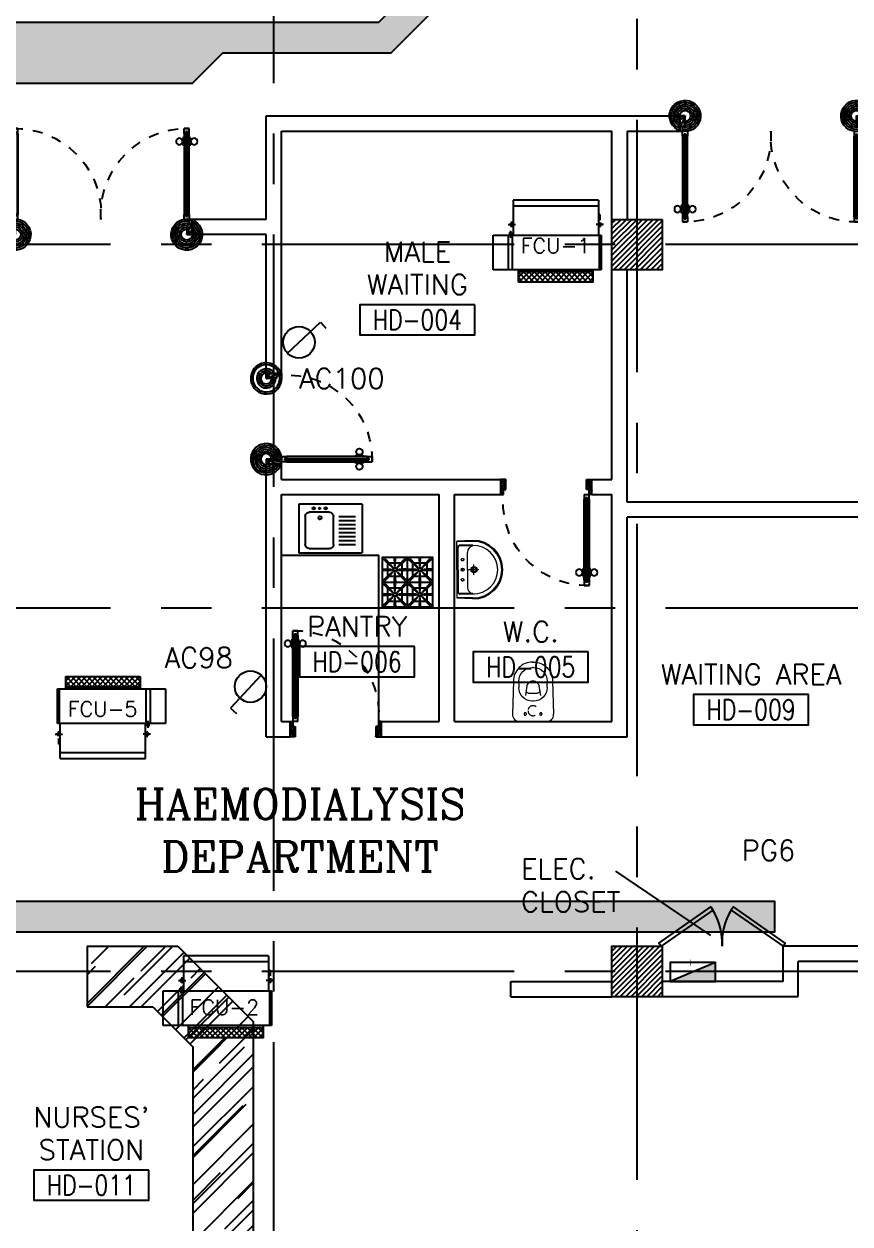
# Model space of a CAD drawing. Extents: x 417866.9 to 417960.2, y 43448 to 43538.2.
# Drawn here: x 417934.66 to 417942.85, y 43471.57 to 43483.46 of the extents above; entities that cross this region are included whole.
import ezdxf
from ezdxf.enums import TextEntityAlignment as Align

# ---------------------------------------------------------------- set-up
doc = ezdxf.new("R2010")
doc.units = 0
doc.header["$MEASUREMENT"] = 0
for name, pattern in [('CENTERX2', [4, 2.5, -0.5, 0.5, -0.5]), ('DASHED', [0.75, 0.5, -0.25]), ('HIDDEN', [0.375, 0.25, -0.125]), ('HIDDEN2', [0.1875, 0.125, -0.0625])]:
    doc.linetypes.add(name, pattern=pattern)
doc.layers.get('0').update_dxf_attribs({"color": 11, "linetype": 'CONTINUOUS'})
for name, color, linetype in [('A-FURN-W', 11, 'CONTINUOUS'), ('AXES', 11, 'CENTERX2'), ('COL', 11, 'CONTINUOUS'), ('COUNTER', 11, 'CONTINUOUS'), ('DOOR', 11, 'CONTINUOUS'), ('DOOR-DIM', 11, 'CONTINUOUS'), ('E-HLINE', 3, 'HIDDEN'), ('E-PANELBX', 3, 'CONTINUOUS'), ('E-SOCKETS', 4, 'CONTINUOUS'), ('E-TRAY', 2, 'CONTINUOUS'), ('E-WI', 6, 'CONTINUOUS'), ('FCU', 7, 'CONTINUOUS'), ('FIX', 11, 'CONTINUOUS'), ('HAT', 11, 'CONTINUOUS'), ('K-FUR', 11, 'CONTINUOUS'), ('RM-BOX', 11, 'CONTINUOUS'), ('RM-NAME', 11, 'CONTINUOUS'), ('RM-NO', 11, 'CONTINUOUS'), ('SCD', 2, 'CONTINUOUS'), ('TEXT', 11, 'CONTINUOUS'), ('WALL', 11, 'CONTINUOUS')]:
    doc.layers.add(name, color=color, linetype=linetype)
doc.styles.add('ROMANC', font='romanc', dxfattribs={"height": 0.1})
doc.styles.add('ROMANS', font='ROMANS.shx', dxfattribs={"width": 0.6})

# ---------------------------------------------------------------- blocks, each defined once
blk = doc.blocks.new('A$C272A55A0')
at = {"layer": 'DOOR', "color": 0, "linetype": 'ByBlock'}
for p, q in [((-0.0001203324354719371, 900.3541752648598), (-0.0001203324500238523, 1050.354175264831)), ((49.99987966756453, 1050.354175264918), (-0.0001203324354719371, 1050.354175264918)), ((49.99987966756453, 950.354175264918), (49.99987966756453, 1050.354175264918)), ((1749.999879667535, 950.354175264918), (1749.999879667535, 1050.354175264918)), ((1749.999879667535, 1050.354175264918), (1799.999879667535, 1050.354175264918)), ((1799.999879667535, 1050.354175264918), (1799.999879667535, 900.354175264918)), ((-0.0001203324354719371, 900.354175264918), (24.99987966756453, 900.354175264918)), ((24.99987966756453, 950.354175264918), (49.99987966756453, 950.354175264918)), ((24.99987966756453, 900.354175264918), (24.99987966756453, 950.354175264918)), ((74.99987966756453, 900.354175264918), (24.99987966756453, 900.354175264918)), ((24.99987966756453, 850.354175264918), (24.99987966756453, 900.354175264918)), ((41.99987966756453, 850.354175264918), (24.99987966756453, 850.354175264918)), ((57.99987966756453, 870.354175264918), (41.99987966756453, 870.354175264918)), ((41.99987966756453, 870.354175264918), (41.99987966756453, 850.354175264918)), ((57.99987966756453, 850.354175264918), (57.99987966756453, 870.354175264918)), ((74.99987966756453, 850.354175264918), (57.99987966756453, 850.354175264918)), ((74.99987966756453, 900.354175264918), (74.99987966756453, 850.354175264918)), ((1724.999879667535, 900.354175264918), (1774.999879667535, 900.354175264918)), ((1724.999879667535, 900.354175264918), (1724.999879667535, 850.354175264918)), ((1724.999879667535, 850.354175264918), (1741.999879667535, 850.354175264918)), ((1741.999879667535, 870.354175264918), (1757.999879667535, 870.354175264918)), ((1741.999879667535, 850.354175264918), (1741.999879667535, 870.354175264918)), ((1774.999879667535, 950.354175264918), (1749.999879667535, 950.354175264918)), ((1757.999879667535, 870.354175264918), (1757.999879667535, 850.354175264918)), ((1757.999879667535, 850.354175264918), (1774.999879667535, 850.354175264918)), ((1774.999879667535, 900.354175264918), (1774.999879667535, 950.354175264918)), ((1799.999879667535, 900.354175264918), (1774.999879667535, 900.354175264918)), ((1774.999879667535, 850.354175264918), (1774.999879667535, 900.354175264918)), ((1717.799879667495, 160.1117180435103), (1708.799879667495, 160.1117180435103)), ((1708.799879667495, 95.31171804352198), (1708.799879667495, 160.1117180435103)), ((1724.999879667535, 172.7117180435162), (1717.799879667495, 172.7117180435162)), ((1717.799879667495, 172.7117180435162), (1717.799879667495, 82.71171804351616)), ((1717.799879667495, 95.31171804352198), (1717.799879667495, 160.1117180435103)), ((1774.999879667535, 172.7117180435162), (1782.199879667576, 172.7117180435162)), ((1782.199879667576, 172.7117180435162), (1782.199879667576, 82.71171804351616)), ((1782.199879667576, 160.1117180435103), (1791.199879667576, 160.1117180435103)), ((1782.199879667576, 95.31171804352198), (1782.199879667576, 160.1117180435103)), ((1791.199879667576, 95.31171804352198), (1791.199879667576, 160.1117180435103)), ((24.99987966756453, 50.35417526491801), (41.99987966753542, 50.35417526491801)), ((24.99987966756453, 50.35417526491801), (24.99987966756453, 0.3541752649180125)), ((24.99987966756453, 0.3541752649180125), (74.99987966756453, 0.3541752649180125)), ((74.99987966756453, 0.3541752649180125), (24.99987966756453, 0.3541752649180125)), ((41.99987966753542, 50.35417526491801), (41.99987966753542, 30.35417526491801)), ((41.99987966756453, 30.35417526491801), (57.99987966756453, 30.35417526491801)), ((57.99987966756453, 50.35417526491801), (74.99987966756453, 50.35417526491801)), ((57.99987966756453, 50.35417526491801), (57.99987966756453, 30.35417526491801)), ((74.99987966756453, 50.35417526491801), (74.99987966704066, 0.3541752648889087)), ((1717.799879667495, 95.31171804352198), (1708.799879667495, 95.31171804352198)), ((1724.999879667535, 82.71171804351616), (1717.799879667495, 82.71171804351616)), ((1741.999879667535, 50.35417526491801), (1724.999879667535, 50.35417526491801)), ((1724.999879667535, 50.35417526491801), (1724.999879668059, 0.3541752648889087)), ((1774.999879667535, 0.3541752649180125), (1724.999879667535, 0.3541752649180125)), ((1724.999879667535, 0.3541752649180125), (1774.999879667535, 0.3541752649180125)), ((1741.999879667535, 50.35417526491801), (1741.999879667535, 30.35417526491801)), ((1757.999879667535, 30.35417526491801), (1741.999879667535, 30.35417526491801)), ((1774.999879667535, 50.35417526491801), (1757.999879667565, 50.35417526491801)), ((1757.999879667565, 50.35417526491801), (1757.999879667565, 30.35417526491801)), ((1774.999879667535, 82.71171804351616), (1782.199879667576, 82.71171804351616)), ((1774.999879667535, 50.35417526491801), (1774.999879667535, 0.3541752649180125)), ((1782.199879667576, 95.31171804352198), (1791.199879667576, 95.31171804352198))]:
    blk.add_line(p, q, dxfattribs=at)
at = {"layer": 'DOOR', "color": 9, "linetype": 'ByBlock'}
for p, q in [((49.99987966756453, 1050.354175264918), (-0.0001203324354719371, 1010.208440949064)), ((49.99987966756453, 1050.354175264918), (-0.0001203324354719371, 936.6442452724732)), ((49.99987966756453, 1050.354175264918), (36.64259362407029, 950.354175264918)), ((1749.999879667535, 1050.354175264918), (1799.999879667535, 1010.208440949064)), ((1749.999879667535, 1050.354175264918), (1799.999879667535, 936.6442452724732)), ((1749.999879667535, 1050.354175264918), (1763.35716571103, 950.354175264918))]:
    blk.add_line(p, q, dxfattribs=at)
at = {"layer": 'DOOR', "linetype": 'ByBlock'}
for p, q in [((24.99987966756453, 850.354175264918), (24.99987966756453, 50.35417526491801)), ((41.99987966756453, 850.354175264918), (41.99987966753542, 50.35417526491801)), ((57.99987966756453, 850.354175264918), (57.99987966756453, 50.35417526491801)), ((74.99987966756453, 50.35417526491801), (74.99987966756453, 850.354175264918)), ((1724.999879667535, 50.35417526491801), (1724.999879667535, 850.354175264918)), ((1741.999879667535, 850.354175264918), (1741.999879667535, 50.35417526491801)), ((1757.999879667535, 850.354175264918), (1757.999879667565, 50.35417526491801)), ((1774.999879667535, 850.354175264918), (1774.999879667535, 50.35417526491801))]:
    blk.add_line(p, q, dxfattribs=at)
at = {"layer": 'DOOR', "color": 0, "linetype": 'ByBlock'}
for centre in [(1676.468935452576, 127.7117180435162), (1823.530823882553, 127.7117180435162)]:
    blk.add_circle(centre, 32.39999999998526, dxfattribs=at)
at = {"layer": 'DOOR', "color": 9, "linetype": 'ByBlock'}
for centre, radius, start, end in [((49.99987966756453, 1050.354175264918), 54.40195781277725, 203.2073828919769, 270), ((49.99987966756453, 1050.354175264918), 74.40195781277725, 227.7764264168309, 270), ((49.99987966756453, 1050.354175264918), 94.40195781277725, 238.0181880330829, 270), ((49.99987966756453, 1050.354175264918), 34.40195781277725, 180, 270), ((49.99987966756453, 1050.354175264918), 14.40195781277725, 180, 270), ((1749.999879667535, 1050.354175264918), 14.40195781277725, 270, 0), ((1749.999879667535, 1050.354175264918), 34.40195781277725, 270, 0), ((1749.999879667535, 1050.354175264918), 54.40195781277725, 270, 336.7926171080232), ((1749.999879667535, 1050.354175264918), 74.40195781277725, 270, 312.2235735831691), ((1749.999879667535, 1050.354175264918), 94.40195781277725, 270, 301.9818119669171), ((49.99987966756453, 1050.354175264918), 114.4019578127773, 244.083841882062, 257.3774258712915), ((49.99987966756453, 1050.354175264918), 134.4019578127773, 248.1598493930308, 259.2800236451595), ((49.99987966756453, 1050.354175264918), 154.4019578127773, 251.1052885492919, 256.2857707775486), ((1749.999879667535, 1050.354175264918), 114.4019578127773, 282.6225741287084, 295.916158117938), ((1749.999879667535, 1050.354175264918), 134.4019578127773, 280.7199763548405, 291.8401506069692), ((1749.999879667535, 1050.354175264918), 154.4019578127773, 283.7142292224514, 288.8947114507081)]:
    blk.add_arc(centre, radius, start, end, dxfattribs=at)
at = {"layer": 'DOOR', "linetype": 'HIDDEN', "ltscale": 0.5}
for centre, radius, start, end in [((49.99987966756453, 851.395841931575), 851.4087845464003, 268.3173765331032, 3.296482377102192), ((1749.999879667521, 851.3958419315459), 851.4087845463584, 176.7035176228957, 271.6826234668978)]:
    blk.add_arc(centre, radius, start, end, dxfattribs=at)
at = {"layer": 'WALL', "linetype": 'ByBlock'}
blk.add_line((1799.999879667565, 900.3541752650344), (1799.99987966755, 1050.354175265005), dxfattribs=at)
blk = doc.blocks.new('RM1')
at = {"layer": 'RM-BOX'}
blk.add_lwpolyline([(569.8908462408872, -200), (-569.890846240829, -200), (-569.8908462407999, -500), (569.8908462407999, -500)], close=True, dxfattribs=at)
at = {"layer": 'RM-NAME', "style": 'ROMANS'}
for tag, p in [('ROOMNAME1', (-5.820766091346741e-11, 323.8095238095266)), ('ROOMNAME2', (0, 0))]:
    blk.add_attdef(tag, text='', height=200, dxfattribs=at).set_placement(p, align=Align.MIDDLE)
at = {"layer": 'RM-NO', "style": 'ROMANS', "width": 0.8}
blk.add_attdef('ROOMNO', text='', height=200, dxfattribs=at).set_placement((0, -350), align=Align.MIDDLE)
blk = doc.blocks.new('A$C00026805')
at = {"layer": 'COUNTER'}
h = blk.add_hatch(dxfattribs=at)
h.set_pattern_fill('AR-RROOF', color=256, scale=300, angle=45, style=0)
h.set_pattern_definition([(45, (-128219.2222807161, -15060.91672509664), (254.5584412271571, 678.8225099390856), [4500, -600, 1500, -300]), (45, (-128043.1526922006, -14672.71510222523), (-494.2676400493967, 70.00357133746823), [900, -99, 1800, -225]), (45, (-128293.4684927406, -14774.53847871609), (960.9581156325181, 1245.21504166951), [2400, -420, 1200, -300])])
h.paths.add_polyline_path([(899.9998057687915, 3549.999801806585), (-0.0001942312228493392, 3549.999801806582), (-0.0001942312228493392, 2949.999801806582), (651.4716683449481, 2949.999801806582), (1049.999805768893, 2551.471664382643), (1049.999805768894, -0.0001981922505365219), (1649.999805768893, -0.0001981922541745007), (1649.999805768894, 2799.999801806498)])
for p, q in [((-0.0001942312228493392, 3549.999801806582), (-0.0001942312228493392, 2949.999801806582)), ((-0.0001942312374012545, 3549.999801806582), (899.9998057687917, 3549.999801806585)), ((899.9998057687917, 3549.999801806585), (1649.999805768894, 2799.999801806498)), ((-0.0001942312374012545, 2949.999801806582), (651.4716683449369, 2949.999801806582)), ((-0.0001942312374012545, 2949.999801806582), (651.4716683449515, 2949.999801806578)), ((651.4716683449515, 2949.999801806578), (1049.999805768908, 2551.471664382629)), ((1649.999805768894, -0.0001981922541745007), (1649.999805768894, 2799.999801806498)), ((1049.999805768894, -0.0001981922541745007), (1049.999805768894, 2551.471664382625)), ((1049.999805768894, -0.0001981922541745007), (1049.999805768908, 2551.471664382629)), ((1649.999805768894, -0.0001981922541745007), (1049.999805768894, -0.0001981922505365219))]:
    blk.add_line(p, q, dxfattribs=at)
blk = doc.blocks.new('*X76')
at = {"color": 0}
for p, q in [((245928.5557043089, 17886.61877164734), (246402.9369326616, 18361.00000000003)), ((245928.5557043089, 17939.65178023633), (246349.9039240726, 18361.00000000003)), ((245928.5557043089, 17992.68478882532), (246296.8709154836, 18361.00000000003)), ((245928.5557043089, 18045.71779741431), (246243.8379068946, 18361.00000000003)), ((245928.5557043089, 18098.7508060033), (246190.8048983056, 18361.00000000003)), ((245928.5557043089, 18151.78381459228), (246137.7718897166, 18361.00000000003)), ((245928.5557043089, 18204.81682318127), (246084.7388811276, 18361.00000000003)), ((245928.5557043089, 18257.84983177026), (246031.7058725386, 18361.00000000003)), ((245928.5557043089, 18310.88284035925), (245978.6728639497, 18361.00000000003)), ((245955.9699412506, 17861.00000000003), (246428.5557043088, 18333.58576305827)), ((246009.0029498396, 17861.00000000003), (246428.5557043088, 18280.55275446928)), ((246062.0359584286, 17861.00000000003), (246428.5557043088, 18227.51974588029)), ((246115.0689670175, 17861.00000000003), (246428.5557043088, 18174.4867372913)), ((246168.1019756066, 17861.00000000003), (246428.5557043088, 18121.45372870232)), ((246221.1349841956, 17861.00000000003), (246428.5557043088, 18068.42072011333)), ((246274.1679927845, 17861.00000000003), (246428.5557043088, 18015.38771152434)), ((246327.2010013735, 17861.00000000003), (246428.5557043088, 17962.35470293535)), ((246380.2340099625, 17861.00000000003), (246428.5557043088, 17909.32169434636))]:
    blk.add_line(p, q, dxfattribs=at)
blk = doc.blocks.new('COL50')
at = {"layer": 'COL'}
blk.add_lwpolyline([(-249.9999999999709, 250), (-249.9999999999418, -250), (250, -250), (249.9999999999709, 250)], close=True, dxfattribs=at)
blk = doc.blocks.new('DOOR90')
at = {"layer": 'DOOR', "color": 7, "linetype": 'ByBlock'}
for p, q in [((-150, 0), (0, 0)), ((-150, 0), (-150, -25)), ((0, -50), (-113.7099299924448, 0)), ((0, -50), (-40.1457343158545, 0)), ((0, -50), (0, 0)), ((-1000, -25), (-1050, -25)), ((-1050, -75), (-1050, -25)), ((-1050, -25), (-1050, -75)), ((-1000, -75), (-1050, -74.99999999947613)), ((-1000, -41.9999999999709), (-1020, -41.9999999999709)), ((-1020, -42), (-1020, -58)), ((-1000, -58), (-1020, -58)), ((-1000, -25), (-1000, -41.9999999999709)), ((-1000, -58), (-1000, -75)), ((-877.6424572214019, -17.79999999995925), (-967.6424572214019, -17.79999999995925)), ((-967.6424572214019, -25), (-967.6424572214019, -17.79999999995925)), ((-967.6424572214019, -75), (-967.6424572214019, -82.20000000004075)), ((-877.6424572214019, -82.20000000004075), (-967.6424572214019, -82.20000000004075)), ((-955.0424572214251, -8.799999999959255), (-890.2424572213786, -8.799999999959255)), ((-955.0424572214251, -17.79999999995925), (-955.0424572214251, -8.799999999959255)), ((-955.0424572214251, -17.79999999995925), (-890.2424572213786, -17.79999999995925)), ((-955.0424572214251, -82.20000000004075), (-890.2424572213786, -82.20000000004075)), ((-955.0424572214251, -82.20000000004075), (-955.0424572214251, -91.20000000004075)), ((-955.0424572214251, -91.20000000004075), (-890.2424572213786, -91.20000000004075)), ((-890.2424572213786, -17.79999999995925), (-890.2424572213786, -8.799999999959255)), ((-890.2424572213786, -82.20000000004075), (-890.2424572213786, -91.20000000004075)), ((-877.6424572214019, -25), (-877.6424572214019, -17.79999999995925)), ((-877.6424572214019, -75), (-877.6424572214019, -82.20000000004075)), ((-200, -25), (-150, -25)), ((-200, -42), (-200, -25)), ((-180, -42), (-200, -42)), ((-200, -58), (-180, -58)), ((-200, -75), (-200, -58)), ((-150, -75), (-200, -75)), ((-180, -58), (-180, -42)), ((-150, -25), (-100, -25)), ((-150, -75), (-150, -25)), ((-100, -25), (-100, -50)), ((0, -50), (-100, -36.64271395650576)), ((-100, -50), (0, -50)), ((-150, -875), (-100, -875)), ((-150, -900), (-150, -875)), ((-150, -900), (0, -900)), ((0, -900), (-150, -900)), ((0, -850), (-113.7099299924448, -900)), ((-100, -875), (-100, -850)), ((0, -850), (-100, -863.3572860434942)), ((-100, -850), (0, -850)), ((0, -850), (-40.1457343158545, -900)), ((0, -850), (0, -900))]:
    blk.add_line(p, q, dxfattribs=at)
at = {"layer": 'DOOR', "linetype": 'ByBlock'}
for p, q in [((-200, -25), (-1000, -25)), ((-200, -42), (-1000, -41.9999999999709)), ((-200, -58), (-1000, -58)), ((-1000, -75), (-200, -75))]:
    blk.add_line(p, q, dxfattribs=at)
at = {"layer": 'DOOR', "color": 7, "linetype": 'ByBlock'}
for centre in [(-922.6424572214019, 23.53094421501737), (-922.6424572214019, -123.5309442149592)]:
    blk.add_circle(centre, 32.39999999998526, dxfattribs=at)
for centre, radius, start, end in [((0, -50), 154.4019578127773, 161.1052885482714, 166.2857707768669), ((0, -50), 94.40195781277725, 148.0181880328085, 180), ((0, -50), 134.4019578127773, 158.159849394549, 169.2800236450682), ((0, -50), 114.4019578127773, 154.0838418822192, 167.37742587102), ((0, -50), 74.40195781277725, 137.7764264185456, 180), ((0, -50), 54.40195781277725, 113.2073828924446, 180), ((0, -50), 34.40195781277725, 90, 180), ((0, -50), 14.40195781277725, 90, 180), ((0, -850), 154.4019578127773, 193.7142292231331, 198.8947114517286), ((0, -850), 134.4019578127773, 190.7199763549318, 201.840150605451), ((0, -850), 94.40195781277725, 180, 211.9818119671915), ((0, -850), 74.40195781277725, 180, 222.2235735814543), ((0, -850), 54.40195781277725, 180, 246.7926171075554), ((0, -850), 34.40195781277725, 180, 270), ((0, -850), 14.40195781277725, 180, 270)]:
    blk.add_arc(centre, radius, start, end, dxfattribs=at)
at = {"layer": 'DOOR', "linetype": 'HIDDEN', "ltscale": 0.5}
blk.add_arc((-222.2222222220153, -49.99999999976717), 828.155208510499, 178.270116378131, 275.0030377036063, dxfattribs=at)
blk = doc.blocks.new('*X73')
at = {"color": 0}
for p, q in [((245928.5557043089, 25099.10793975013), (246390.4477645588, 25561.00000000003)), ((245928.5557043089, 25152.14094833912), (246337.4147559698, 25561.00000000003)), ((245928.5557043089, 25205.17395692812), (246284.3817473808, 25561.00000000003)), ((245928.5557043089, 25258.20696551711), (246231.3487387918, 25561.00000000003)), ((245928.5557043089, 25311.23997410611), (246178.3157302028, 25561.00000000003)), ((245928.5557043089, 25364.2729826951), (246125.2827216139, 25561.00000000003)), ((245928.5557043089, 25417.30599128409), (246072.2497130249, 25561.00000000003)), ((245928.5557043089, 25470.33899987309), (246019.2167044359, 25561.00000000003)), ((245928.5557043089, 25523.37200846208), (245966.1836958469, 25561.00000000003)), ((245943.4807731478, 25061.00000000003), (246428.5557043089, 25546.0749311611)), ((245996.5137817368, 25061.00000000003), (246428.5557043089, 25493.04192257211)), ((246049.5467903258, 25061.00000000003), (246428.5557043089, 25440.00891398311)), ((246102.5797989148, 25061.00000000003), (246428.5557043088, 25386.97590539412)), ((246155.6128075038, 25061.00000000003), (246428.5557043088, 25333.94289680513)), ((246208.6458160928, 25061.00000000003), (246428.5557043088, 25280.90988821613)), ((246261.6788246817, 25061.00000000003), (246428.5557043088, 25227.87687962714)), ((246314.7118332707, 25061.00000000003), (246428.5557043088, 25174.84387103815)), ((246367.7448418597, 25061.00000000003), (246428.5557043088, 25121.81086244915)), ((246420.7778504487, 25061.00000000003), (246428.5557043088, 25068.77785386016))]:
    blk.add_line(p, q, dxfattribs=at)
blk = doc.blocks.new('LAV1')
at = {"layer": 'FIX', "linetype": 'DASHED', "lineweight": 20, "ltscale": 0.05}
for p, q in [((-0.4694115376332775, 170.0000000142027), (-0.4694115376332775, 269.9999999857973)), ((-0.4694115376332775, 170.0000000142027), (-0.4694115376332775, 269.9999999857973)), ((49.53058844816405, 220), (-50.46941152343061, 220))]:
    blk.add_line(p, q, dxfattribs=at)
at = {"layer": 'FIX', "linetype": 'ByBlock', "ltscale": 0.3}
for p, q in [((-286.9999999999418, 209.9999999999854), (-280, 50)), ((-239.9999999999418, 210.0000000001601), (-239.9999999996508, 84.99999999749707)), ((239.9999999999418, 210.0000000001601), (239.9999999996508, 84.99999999749707)), ((286.9999999999418, 209.9999999999854), (280, 50)), ((0, 59.99999999755528), (-214.9999999996508, 59.99999999752617)), ((0, 59.99999999755528), (214.9999999996508, 59.99999999752617))]:
    blk.add_line(p, q, dxfattribs=at)
at = {"layer": 'FIX', "linetype": 'Continuous', "lineweight": 20}
for p, q in [((-279.9999999999418, 210), (-280, 50)), ((0, 155), (-169.9999999999418, 155)), ((0, 155), (169.9999999999418, 155)), ((279.9999999999418, 210), (280, 50)), ((0, 50), (-280, 50)), ((0, 50.00000000005821), (-247.305849117809, 50.00000000005821)), ((0, 50), (280, 50)), ((0, 50.00000000005821), (247.305849117809, 50.00000000005821))]:
    blk.add_line(p, q, dxfattribs=at)
at = {"layer": 'FIX', "lineweight": 20}
for p, q in [((2.491287887096405e-08, 91.95015761799732), (2.491287887096405e-08, 123.0498423795434)), ((15.61226091068238, 107.4999999987704), (-15.48742383631179, 107.4999999987704))]:
    blk.add_line(p, q, dxfattribs=at)
for centre, radius in [((-0.4694115376332775, 220), 29.5), ((-0.4694115376332775, 220), 22.5), ((2.491287887096405e-08, 107.4999999987704), 15.54984237273808)]:
    blk.add_circle(centre, radius, dxfattribs=at)
at = {"layer": 'FIX', "linetype": 'HIDDEN', "lineweight": 20, "ltscale": 0.05}
for centre in [(-99.99999997508712, 107.4999999987704), (100, 107.4999999987704)]:
    blk.add_circle(centre, 12.43987389819046, dxfattribs=at)
at = {"layer": 'FIX', "linetype": 'ByBlock', "ltscale": 0.3}
for centre, radius, start, end in [((5.07915897143539, 211.9899094765424), 292.0859374313899, 90.99638155658128, 180.3903450389508), ((-5.07915897143539, 211.9899094765715), 292.0859374313525, 359.6096549610492, 89.00361844341873), ((-214.9999999996508, 84.99999999752617), 25, 180, 270), ((214.9999999996508, 84.99999999752617), 25, 270, 0)]:
    blk.add_arc(centre, radius, start, end, dxfattribs=at)
at = {"layer": 'FIX', "linetype": 'Continuous', "lineweight": 20}
for centre, radius, start, end in [((5.075722789391875, 211.9901343005768), 285.0826693406306, 91.02017025998342, 180.3999794954725), ((-5.075722789391875, 211.9901343005768), 285.0826693406296, 359.6000205045275, 88.97982974001658), ((5.052356092666741, 211.9916378047274), 245.060449374625, 91.18133788131722, 180.4656552984834), ((-5.052356092724949, 211.9916378047128), 245.060449374635, 359.5343447015166, 88.8186621186828), ((-169.9999999999418, 225), 70, 180, 270), ((169.9999999999418, 225), 70, 270, 0)]:
    blk.add_arc(centre, radius, start, end, dxfattribs=at)
blk = doc.blocks.new('WC')
at = {"layer": 'FIX', "lineweight": 20}
for p, q in [((474.9999999413267, 140.8204326525447), (537.9999999286374, 140.8204326525447)), ((338.9999999767169, 4.820432680950034), (338.9999999767169, -4.817951826087665)), ((394.8190632528858, 75.68691823486006), (490.3663137183757, 60.12952448159922)), ((533.686589507095, 24.24526864886866), (539.5413532510865, 0.001240431301994249)), ((539.5413532510865, 0.001240431301994249), (533.686589507095, -24.24278778629377)), ((673.9999998932471, 4.820432681706734), (673.9999998932471, -4.817951825360069)), ((490.3663137183757, -60.12704361174838), (394.8190632528858, -75.6844373869535)), ((213.1572988978005, -203.8179517742828), (210.0000000034925, -203.8179517742828)), ((537.9999999286374, -140.8179517899407), (474.9999999413267, -140.8179517899407))]:
    blk.add_line(p, q, dxfattribs=at)
at = {"layer": 'FIX', "linetype": 'Continuous', "lineweight": 20}
blk.add_line((420.1086438769707, -47.34975640615448), (420.4314501879271, 44.6286713128502), dxfattribs=at)
at = {"layer": 'FIX', "lineweight": 20}
for points in [[(210.0000000031432, -203.8179517742828, -0.4142135623720295), (137.0000000270666, -130.8179517899407), (137.0000000270666, 0.001240427664015442), (137.0000000270666, 130.8204326531268, -0.4142135623805538), (210.0000000088476, 203.8204326368577)], [(726.999999880034, -4.820432680658996), (726.999999880034, 4.817951825360069, 0.414213562373095), (537.9999999286374, 193.8179517767567), (210.0000000029104, 203.8179517742537)], [(726.999999880034, 4.820432680658996), (726.999999880034, -4.817951825360069, -0.414213562373095), (537.9999999286374, -193.8179517767567), (210.0000000029104, -203.8179517742537)]]:
    blk.add_lwpolyline(points, format="xyb", dxfattribs=at)
at = {"layer": 'FIX', "linetype": 'HIDDEN2', "lineweight": 20, "ltscale": 0.3}
blk.add_circle((245, 0), 49.81065704648448, dxfattribs=at)
at = {"layer": 'FIX', "linetype": 'HIDDEN', "lineweight": 20, "ltscale": 0.05}
for centre in [(213.1572988978005, 77.50124041197705), (213.1572988978005, -77.49875954940217)]:
    blk.add_circle(centre, 11.63803426258817, dxfattribs=at)
at = {"layer": 'FIX', "lineweight": 20}
for centre, radius, start, end in [((474.9999999444699, 4.820432684820844), 135.999999967722, 90.00000000333506, 180.0000000016675), ((537.9999999254942, 4.820432684820844), 135.999999967722, 359.9999999983325, 90), ((464.3609761304106, -17.61048578153714), 81.97430560104621, 51.07583289591406, 71.50404722140216), ((473.0448338629212, -6.857746605353896), 68.15291692588886, 27.15318190886178, 51.07583290867439), ((474.9999999413267, -4.817951825360069), 135.9999999645952, 180, 270), ((464.360976150725, 17.61296664757538), 81.97430559098913, 288.495952764492, 308.9241670913256), ((473.0448338628048, 6.860227468045196), 68.15291692606822, 308.9241670913256, 332.8468180911382), ((537.9999999286374, -4.817951825360069), 135.9999999645952, 270, 0)]:
    blk.add_arc(centre, radius, start, end, dxfattribs=at)
at = {"layer": 'FIX', "linetype": 'Continuous', "lineweight": 20}
for centre, start, end in [((442.6786698182113, 45.53535193303833), 88.38785175708362, 182.3337855616429), ((442.355863507255, -45.58543171666679), 177.6662144383571, 271.6121482429164)]:
    blk.add_arc(centre, 22.26568775101992, start, end, dxfattribs=at)
blk = doc.blocks.new('A$C68711307')
at = {"layer": 'A-FURN-W'}
for p, q in [((3.295186843388365e-07, 1.362504917779006e-07), (3.295186843388365e-07, 0.626605155900279)), ((3.295186843388365e-07, 0.626605155900279), (0.4800003295187025, 0.626605155900279)), ((0.4800003295187025, 0.626605155900279), (0.4800003295187025, 1.362504917779006e-07)), ((0.08000032951872527, 0.3234146310204551), (0.08000032951872527, 0.5234146310205006)), ((0.1200003295186889, 0.5634146310204642), (0.4000003295186616, 0.5634146310204642)), ((0.4400003295186252, 0.5234146310205006), (0.4400003295186252, 0.3234146310204551)), ((0.4000003295186616, 0.2834146310204915), (0.1200003295186889, 0.2834146310204915)), ((0.1200003295186889, 0.2320197278804699), (0.1200003295186889, 0.0643361122594115)), ((0.1600003295186525, 0.2320197278804699), (0.1600003295186525, 0.0643361122594115)), ((0.2000003295187298, 0.2320197278804699), (0.2000003295186161, 0.0643361122594115)), ((0.2400003295186934, 0.2320197278804699), (0.2400003295186934, 0.0643361122594115)), ((0.2800003295186571, 0.2320197278804699), (0.2800003295186571, 0.0643361122594115)), ((0.3200003295186207, 0.2320197278804699), (0.3200003295186207, 0.0643361122594115)), ((0.360000329518698, 0.2320197278804699), (0.360000329518698, 0.0643361122594115)), ((0.4000003295186616, 0.2320197278804699), (0.4000003295186616, 0.0643361122594115)), ((3.295186843388365e-07, 1.362504917779006e-07), (0.4800003295187025, 1.362504917779006e-07))]:
    blk.add_line(p, q, dxfattribs=at)
at = {"layer": 'A-FURN-W', "extrusion": (0, 0, -1)}
for centre, major_axis, ratio in [((0.04000032951864796, 0.479903989483546), (-0.008485281374259527, 0.008485281374259529), 0.999999999993301), ((0.04000032951864796, 0.4199039894836005), (-0.005656854249491195, 0.005656854249491196), 1), ((0.1343899109381255, 0.4173802821322852), (-0.01131370849898239, 0.01131370849898239), 0.9999999999989951)]:
    blk.add_ellipse(centre, major_axis=major_axis, ratio=ratio, dxfattribs=at)
at = {"layer": 'A-FURN-W'}
for centre, major_axis, ratio, start_param, end_param in [((0.1200003295186889, 0.5234146310205006), (-0.02828427124745597, 0.02828427124745597), 0.9999999999987707, 5.497787143781239, 7.068583470577649), ((0.4000003295186616, 0.5234146310205006), (-0.02828427124747747, 0.02828427124747747), 0.9999999999992397, 3.926990816986485, 5.497787143780621), ((0.1200003295186889, 0.3234146310204551), (-0.02828427124746943, 0.02828427124746943), 0.9999999999995244, 0.7853981633976861, 2.356194490191823), ((0.4000003295186616, 0.3234146310204551), (-0.02828427124747302, 0.02828427124747303), 0.9999999999995544, 2.356194490190985, 3.926990816986327)]:
    blk.add_ellipse(centre, major_axis=major_axis, ratio=ratio, start_param=start_param, end_param=end_param, dxfattribs=at)
at = {"layer": 'A-FURN-W', "extrusion": (0, 0, -1)}
blk.add_ellipse((0.04000032951864796, 0.3599039894835414), major_axis=(-0.008485281374225422, 0.008485281374225424), ratio=0.9999999999986602, start_param=6.283185307178246, end_param=12.56637061435783, dxfattribs=at)
blk = doc.blocks.new('RANGE')
at = {"layer": 'K-FUR'}
for p, q in [((0.4500000000007276, 0.9037388509314042), (0.4500000000007276, 0)), ((0, 0.4518694254657021), (0.9000000000014552, 0.4518694254657021))]:
    blk.add_line(p, q, dxfattribs=at)
for points in [[(-0.0009347127306682523, 0.8788917408219277), (0.172354857710161, 0.7228772246799053, 0.0251745177584795), (0.1797917936455633, 0.7303450557246833), (0.02322564538553706, 0.9028041381989169)], [(0.2114181666220247, 0.9037388509314042), (0.2196457479840319, 0.7469013604040811, 0.0251745177584795), (0.2301850097865099, 0.7469232065468532), (0.2377596894402814, 0.9037388509314042)], [(0.4260876026273763, 0.9037388509277662), (0.270073086485354, 0.7304492804887559, 0.0251745177584795), (0.277540917530132, 0.7230123445551726), (0.4500000000043656, 0.8795784928133799)], [(0.4490652872700593, 0.8788917408219277), (0.6223548577108886, 0.7228772246799053, 0.0251745177584795), (0.6297917936462909, 0.7303450557246833), (0.4732256453862647, 0.9028041381989169)], [(0.6614181666227523, 0.9037388509314042), (0.6696457479847595, 0.7469013604040811, 0.0251745177584795), (0.6801850097872375, 0.7469232065468532), (0.687759689441009, 0.9037388509314042)], [(0.8760876026281039, 0.9037388509277662), (0.7200730864860816, 0.7304492804887559, 0.0251745177584795), (0.7275409175308596, 0.7230123445551726), (0.9000000000050932, 0.8795784928133799)], [(0, 0.6642713391793222), (0.1559027777875599, 0.6724498861858592, 0.0251745177584795), (0.1558809316484258, 0.6829891479901562), (0, 0.6905186781295924)], [(0.4500000000007276, 0.691336937210508), (0.2940972222131677, 0.6831583902057901, 0.0251745177584795), (0.2941190683559398, 0.6726191284014931), (0.4500000000043656, 0.6650895982620568)], [(0.4500000000007276, 0.6642713391793222), (0.6059027777882875, 0.6724498861858592, 0.0251745177584795), (0.6058809316491534, 0.6829891479901562), (0.4500000000007276, 0.6905186781295924)], [(0.9000000000014552, 0.691336937210508), (0.7440972222138953, 0.6831583902057901, 0.0251745177584795), (0.7441190683566674, 0.6726191284014931), (0.9000000000050932, 0.6650895982620568)], [(-0.0009347127306682523, 0.4270223153562256), (0.172354857710161, 0.2710077992142033, 0.0251745177584795), (0.1797917936455633, 0.2784756302589813), (0.02322564538553706, 0.4509347127332148)], [(0.02391239737698925, 0.4518694254657021), (0.1799269135190116, 0.6251589959047124, 0.0251745177584795), (0.1724590824742336, 0.6325959318382957), (0, 0.4760297835800884)], [(0.2114181666220247, 0.4518694254657021), (0.2196457479840319, 0.295031934938379, 0.0251745177584795), (0.2301850097865099, 0.2950537810811511), (0.2377596894402814, 0.4518694254657021)], [(0.2385818333677889, 0.4518694254657021), (0.2303542520094197, 0.6087069159857492, 0.0251745177584795), (0.2198149902069417, 0.6086850698429771), (0.2122403105531703, 0.4518694254657021)], [(0.4260876026273763, 0.4518694254620641), (0.270073086485354, 0.2785798550230538, 0.0251745177584795), (0.277540917530132, 0.2711429190894705), (0.4500000000043656, 0.4277090673476778)], [(0.4509347127350338, 0.4767165355715406), (0.2776451422942046, 0.6327310517135629, 0.0251745177584795), (0.2702082063588023, 0.6252632206687849), (0.4267743546188285, 0.4528041381945513)], [(0.4490652872700593, 0.4270223153562256), (0.6223548577108886, 0.2710077992142033, 0.0251745177584795), (0.6297917936462909, 0.2784756302589813), (0.4732256453862647, 0.4509347127332148)], [(0.4739123973777168, 0.4518694254657021), (0.6299269135197392, 0.6251589959047124, 0.0251745177584795), (0.6224590824749612, 0.6325959318382957), (0.4500000000007276, 0.4760297835800884)], [(0.6614181666227523, 0.4518694254657021), (0.6696457479847595, 0.295031934938379, 0.0251745177584795), (0.6801850097872375, 0.2950537810811511), (0.687759689441009, 0.4518694254657021)], [(0.6885818333685165, 0.4518694254657021), (0.6803542520101473, 0.6087069159857492, 0.0251745177584795), (0.6698149902076693, 0.6086850698429771), (0.6622403105538979, 0.4518694254657021)], [(0.8760876026281039, 0.4518694254620641), (0.7200730864860816, 0.2785798550230538, 0.0251745177584795), (0.7275409175308596, 0.2711429190894705), (0.9000000000050932, 0.4277090673476778)], [(0.9009347127357614, 0.4767165355715406), (0.7276451422949322, 0.6327310517135629, 0.0251745177584795), (0.7202082063595299, 0.6252632206687849), (0.8767743546195561, 0.4528041381945513)], [(0, 0.2124019137136202), (0.1559027777875599, 0.2205804607201571, 0.0251745177584795), (0.1558809316484258, 0.2311197225244541), (0, 0.2386492526638904)], [(0.4500000000007276, 0.239467511744806), (0.2940972222131677, 0.231288964740088, 0.0251745177584795), (0.2941190683559398, 0.220749702935791), (0.4500000000043656, 0.2132201727963547)], [(0.4500000000007276, 0.2124019137136202), (0.6059027777882875, 0.2205804607201571, 0.0251745177584795), (0.6058809316491534, 0.2311197225244541), (0.4500000000007276, 0.2386492526638904)], [(0.9000000000014552, 0.239467511744806), (0.7440972222138953, 0.231288964740088, 0.0251745177584795), (0.7441190683566674, 0.220749702935791), (0.9000000000050932, 0.2132201727963547)], [(0.02391239737698925, 0), (0.1799269135190116, 0.1732895704390103, 0.0251745177584795), (0.1724590824742336, 0.1807265063725936), (0, 0.02416035811438633)], [(0.2385818333677889, 0), (0.2303542520094197, 0.1568374905200471, 0.0251745177584795), (0.2198149902069417, 0.156815644377275), (0.2122403105531703, 0)], [(0.4509347127350338, 0.02484711010583851), (0.2776451422942046, 0.1808616262478608, 0.0251745177584795), (0.2702082063588023, 0.1733937952030828), (0.4267743546188285, 0.0009347127288492629)], [(0.4739123973777168, 0), (0.6299269135197392, 0.1732895704390103, 0.0251745177584795), (0.6224590824749612, 0.1807265063725936), (0.4500000000007276, 0.02416035811438633)], [(0.6885818333685165, 0), (0.6803542520101473, 0.1568374905200471, 0.0251745177584795), (0.6698149902076693, 0.156815644377275), (0.6622403105538979, 0)], [(0.9009347127357614, 0.02484711010583851), (0.7276451422949322, 0.1808616262478608, 0.0251745177584795), (0.7202082063595299, 0.1733937952030828), (0.8767743546195561, 0.0009347127288492629)]]:
    blk.add_lwpolyline(points, format="xyb", dxfattribs=at)
blk.add_lwpolyline([(0, 0), (0, 0.9037388509314042), (0.9000000000014552, 0.9037388509314042), (0.9000000000014552, 0)], close=True, dxfattribs=at)
for points in [[(0.09999999999854481, 0.6856883694708813), (0.09999999999854481, 0.7880191030235437)], [(0.09999999999490683, 0.5668143024395249), (0.09999999999490683, 0.6695172668805753)], [(0.11316158979389, 0.8037388509292214), (0.2166640943214588, 0.8037388509292214)], [(0.2329293807779322, 0.8037388509292214), (0.3360564970389532, 0.8037388509292214)], [(0.3500000000021828, 0.7887939739484864), (0.3500000000021828, 0.6860910095110739)], [(0.3500000000021828, 0.669919906920768), (0.3500000000058208, 0.5675891733662866)], [(0.5499999999992724, 0.6856883694708813), (0.5499999999992724, 0.7880191030235437)], [(0.5499999999956344, 0.5668143024395249), (0.5499999999956344, 0.6695172668805753)], [(0.5631615897946176, 0.8037388509292214), (0.6666640943221864, 0.8037388509292214)], [(0.6829293807786598, 0.8037388509292214), (0.7860564970396808, 0.8037388509292214)], [(0.8000000000029104, 0.7887939739484864), (0.8000000000029104, 0.6860910095110739)], [(0.8000000000029104, 0.669919906920768), (0.8000000000065484, 0.5675891733662866)], [(0.2170706192118814, 0.5518694254624279), (0.1139435029690503, 0.5518694254642469)], [(0.3368384102104756, 0.5518694254642469), (0.2333359056647168, 0.5518694254624279)], [(0.667070619212609, 0.5518694254624279), (0.5639435029697779, 0.5518694254642469)], [(0.7868384102112032, 0.5518694254642469), (0.6833359056654444, 0.5518694254624279)], [(0.09999999999854481, 0.2338189440051792), (0.09999999999854481, 0.3361496775578416)], [(0.09999999999490683, 0.1149448769738228), (0.09999999999490683, 0.2176478414148733)], [(0.11316158979389, 0.3518694254635193), (0.2166640943214588, 0.3518694254635193)], [(0.2329293807779322, 0.3518694254635193), (0.3360564970389532, 0.3518694254635193)], [(0.3500000000021828, 0.3369245484827843), (0.3500000000021828, 0.2342215840453719)], [(0.3500000000021828, 0.2180504814550659), (0.3500000000058208, 0.1157197479005845)], [(0.5499999999992724, 0.2338189440051792), (0.5499999999992724, 0.3361496775578416)], [(0.5499999999956344, 0.1149448769738228), (0.5499999999956344, 0.2176478414148733)], [(0.5631615897946176, 0.3518694254635193), (0.6666640943221864, 0.3518694254635193)], [(0.6829293807786598, 0.3518694254635193), (0.7860564970396808, 0.3518694254635193)], [(0.8000000000029104, 0.3369245484827843), (0.8000000000029104, 0.2342215840453719)], [(0.8000000000029104, 0.2180504814550659), (0.8000000000065484, 0.1157197479005845)], [(0.2170706192118814, 0.09999999999672582), (0.1139435029690503, 0.09999999999854481)], [(0.3368384102104756, 0.09999999999854481), (0.2333359056647168, 0.09999999999672582)], [(0.667070619212609, 0.09999999999672582), (0.5639435029697779, 0.09999999999854481)], [(0.7868384102112032, 0.09999999999854481), (0.6833359056654444, 0.09999999999672582)]]:
    blk.add_lwpolyline(points, dxfattribs=at)
for centre, radius in [((0.2250000000021828, 0.6778041381967341), 0.03727379841235234), ((0.2250000000021828, 0.6778041381967341), 0.02727379841235233), ((0.6750000000029104, 0.6778041381967341), 0.03727379841235234), ((0.6750000000029104, 0.6778041381967341), 0.02727379841235233), ((0.2250000000021828, 0.2259347127310321), 0.03727379841235234), ((0.2250000000021828, 0.2259347127310321), 0.02727379841235233), ((0.6750000000029104, 0.2259347127310321), 0.03727379841235234), ((0.6750000000029104, 0.2259347127310321), 0.02727379841235233)]:
    blk.add_circle(centre, radius, dxfattribs=at)
blk = doc.blocks.new('Rang')
at = {"layer": 'FIX', "xscale": -0.6637168141592866, "yscale": 0.6637168141592866, "zscale": 0.6637168141592921, "rotation": 90}
blk.add_blockref('RANGE', (0.5998266709721634, 0.5973451327443229), dxfattribs=at)
blk = doc.blocks.new('*X226')
at = {"color": 0}
for p, q in [((16890.47746209932, -2466.570672882412), (16943.4517006644, -2413.596434317336)), ((16890.47746209932, -2519.603681471403), (16990.47746209933, -2419.603681471401)), ((16990.47746209933, -2565.49912589376), (16890.47746209932, -2465.499125893757)), ((16890.47746209932, -2572.636690060394), (16990.47746209933, -2472.636690060392)), ((16990.47746209933, -2512.466117304769), (16891.6077791119, -2413.596434317336)), ((16990.47746209933, -2459.433108715778), (16944.64078770089, -2413.596434317336)), ((16990.47746209933, -2618.532134482751), (16890.47746209932, -2518.532134482748)), ((16890.47746209932, -2625.669698649385), (16990.47746209933, -2525.669698649383)), ((16990.47746209933, -2671.565143071742), (16890.47746209932, -2571.565143071739)), ((16890.47746209932, -2678.702707238376), (16990.47746209933, -2578.702707238374)), ((16990.47746209933, -2724.598151660733), (16890.47746209932, -2624.59815166073)), ((16890.47746209932, -2731.735715827367), (16990.47746209933, -2631.735715827365)), ((16990.47746209933, -2777.631160249724), (16890.47746209932, -2677.631160249721)), ((16890.47746209932, -2784.768724416358), (16990.47746209933, -2684.768724416357)), ((16990.47746209933, -2830.664168838715), (16890.47746209932, -2730.664168838713)), ((16890.47746209932, -2837.801733005349), (16990.47746209933, -2737.801733005348)), ((16990.47746209933, -2883.697177427706), (16890.47746209932, -2783.697177427704)), ((16890.47746209932, -2890.83474159434), (16990.47746209933, -2790.834741594339)), ((16990.47746209933, -2936.730186016697), (16890.47746209932, -2836.730186016694)), ((16890.47746209932, -2943.867750183331), (16990.47746209933, -2843.86775018333)), ((16990.47746209933, -2989.763194605689), (16890.47746209932, -2889.763194605686)), ((16890.47746209932, -2996.900758772323), (16990.47746209933, -2896.900758772321)), ((16990.47746209933, -3042.796203194679), (16890.47746209932, -2942.796203194677)), ((16890.47746209932, -3049.933767361314), (16990.47746209933, -2949.933767361312)), ((16990.47746209933, -3095.82921178367), (16890.47746209932, -2995.829211783668)), ((16890.47746209932, -3102.966775950305), (16990.47746209933, -3002.966775950303)), ((16990.47746209933, -3148.862220372662), (16890.47746209932, -3048.862220372659)), ((16891.53081232129, -3154.946434317336), (16990.47746209933, -3055.999784539294)), ((16943.52866745501, -3154.946434317336), (16890.47746209932, -3101.89522896165)), ((16944.56382091028, -3154.946434317336), (16990.47746209933, -3109.032793128285))]:
    blk.add_line(p, q, dxfattribs=at)
blk = doc.blocks.new('WHE06')
at = {"color": 2}
for p, q in [((688.9750000000022, 621.5), (346.0750000000007, 621.4999999999995)), ((346.0750000000007, 621.4999999999995), (346.0750000000044, 469.0999999999995)), ((688.9750000000022, 469.0999999999995), (688.9750000000022, 621.4999999999995)), ((60.32500000000073, -422.25), (60.32500000000073, 422.25)), ((212.2971613748778, 437.25), (269.0589052426039, 437.25)), ((232.1000000000022, 452.25), (232.1000000000022, 422.25)), ((232.1000000000022, 452.25), (252.1000000000022, 452.25)), ((242.1000000000022, 472.184243473896), (242.1000000000022, 399.4801759716265)), ((252.1000000000022, 452.25), (252.1000000000022, 422.25)), ((304.9940044670511, 447.6499999999996), (373.2827186215545, 447.6499999999996)), ((321.0750000000007, 457.6499999999996), (321.0750000000007, 437.6499999999996)), ((321.0750000000007, 457.6499999999996), (346.0750000000007, 457.6499999999996)), ((321.0750000000007, 437.6499999999996), (346.0750000000007, 437.6499999999996)), ((346.0750000000007, 430.4178223405061), (688.9750000000022, 430.4178223405061)), ((811.2000000000007, 370.6749999999997), (688.9750000000022, 370.6749999999997)), ((711.2000000000007, -370.6750000000002), (711.2000000000007, 370.6749999999997)), ((811.2000000000007, -370.6750000000006), (811.2000000000007, 370.6749999999997)), ((141.6357128302661, -437.25), (141.6357128302661, -422.25)), ((141.6357128302661, -437.25), (196.5700032494897, -437.25)), ((196.5700032494897, -437.25), (196.5700032494897, -422.25)), ((221.3790392397677, -437.25), (269.0589052426039, -437.25)), ((232.1000000000022, -452.25), (232.1000000000022, -422.25)), ((232.1000000000022, -452.25), (252.1000000000022, -452.25)), ((242.1000000000022, -472.1842434738965), (242.1000000000022, -399.4801759716265)), ((252.1000000000022, -452.25), (252.1000000000022, -422.25)), ((346.0750000000007, -430.4178223405065), (688.9750000000022, -430.4178223405065)), ((811.2000000000007, -370.6750000000006), (688.9750000000022, -370.6750000000002))]:
    blk.add_line(p, q, dxfattribs=at)
at = {"color": 6}
for p, q in [((0, -422.25), (0, 422.25)), ((0, 422.25), (346.0750000000007, 422.25)), ((346.0750000000007, 469.0999999999995), (346.0750000000007, -450.8250000000003)), ((688.9750000000022, 469.0999999999995), (346.0750000000007, 469.0999999999995)), ((688.9750000000022, -450.8250000000003), (688.9750000000022, 469.0999999999995)), ((0, -422.25), (346.0750000000007, -422.25)), ((346.0750000000007, -450.8250000000003), (688.9750000000022, -450.8250000000003))]:
    blk.add_line(p, q, dxfattribs=at)
at = {"color": 2}
blk.add_blockref('*X226', (-16179.27746209933, 2784.271434317336), dxfattribs=at)
blk = doc.blocks.new('E-PBX')
at = {"layer": 'E-PANELBX'}
h = blk.add_hatch(color=256, dxfattribs=at)
h.paths.add_polyline_path([(33.78932626161259, 189.9999999999927), (-225, 189.9999999999927), (33.78932626155438, 80.73339557844156)])
h.paths.add_polyline_path([(225, 189.9999999999927), (33.78932626155438, 189.9999999999927), (33.78932626149617, 80.73339557846339), (225, 1.455191522836685e-11)])
blk.add_line((225, 0), (-225, 189.9999999999927), dxfattribs=at)
blk.add_lwpolyline([(-225, 189.9999999999927), (225, 189.9999999999927), (225, 0), (-225, 0)], close=True, dxfattribs=at)

msp = doc.modelspace()

# ---------------------------------------------------------------- hatches: boundary and pattern name
at = {"layer": 'HAT'}
h = msp.add_hatch(dxfattribs=at)
h.set_pattern_fill('ANGLE', color=256, style=0)
h.set_pattern_definition([(0, (0, 0), (0, 0.275), [0.2, -0.075]), (90, (0, 0), (-0.275, 1.683833736505769e-17), [0.2, -0.075])])
h.paths.add_polyline_path([(417898.0310690948, 43492.67432208099), (417897.4310690948, 43492.67432208099), (417897.4310690948, 43483.25464304673), (417897.8107307126, 43482.87498142888), (417906.0796218248, 43482.87498142887), (417907.275266435, 43481.67933681872), (417914.141135117, 43481.67933681872), (417915.3367797271, 43482.87498142887), (417933.646724752, 43482.87498142887), (417933.946724752, 43482.57498142886), (417933.9467247519, 43474.84409790014), (417934.3224606834, 43474.46836196889), (417942.1008259672, 43474.46836196889), (417942.1008259672, 43474.76836196889), (417934.446724752, 43474.76836196888), (417934.2467247519, 43474.96836196887), (417934.246724752, 43482.57498142886), (417934.5467247519, 43482.87498142887), (417936.3308284968, 43482.87498142887), (417936.6308284968, 43483.17498142886), (417938.2984091791, 43483.17498142886), (417938.7484091792, 43483.62498142882), (417938.7484091792, 43489.03777741656), (417938.4484091792, 43489.03777741656), (417938.4484091792, 43483.74924549765), (417938.1741451105, 43483.47498142885), (417915.0882515897, 43483.47498142885), (417913.8926069796, 43482.27933681873), (417907.5237945725, 43482.27933681873), (417906.3281499623, 43483.47498142885), (417898.2795972322, 43483.47498142885), (417898.0310690948, 43483.72350956628)])

# ---------------------------------------------------------------- linework, layer by layer
at = {"layer": 'AXES'}
for p, q in [((417940.7366168633, 43460.01002843701), (417940.7366168633, 43537.5491122161)), ((417937.1366168633, 43466.87432208098), (417937.1366168633, 43525.69432208099)), ((417959.51937435, 43481.27432208101), (417889.6966168632, 43481.27432208101)), ((417959.51937435, 43477.674322081), (417889.6966168632, 43477.674322081)), ((417959.51937435, 43474.074322081), (417889.6966168632, 43474.074322081))]:
    msp.add_line(p, q, dxfattribs=at)
at = {"layer": 'COL'}
msp.add_lwpolyline([(417940.9866168633, 43481.52432208101), (417940.9866168633, 43481.02432208101), (417940.4866168633, 43481.02432208101), (417940.4866168633, 43481.52432208101)], close=True, dxfattribs=at)
at = {"layer": 'COUNTER'}
for p in [(417937.2116168633, 43478.199322081), (417938.1766168632, 43476.54932534325)]:
    msp.add_line(p, (417938.1766168633, 43478.199322081), dxfattribs=at)
at = {"layer": 'E-SOCKETS'}
for p, q in [((417937.2708345818, 43480.20051208601), (417937.5986981199, 43480.50568716961)), ((417937.5986981199, 43480.50568716961), (417937.6531722521, 43480.44716312)), ((417937.0118240861, 43477.01090707805), (417936.7066490025, 43476.68304353997)), ((417936.7066490025, 43476.68304353997), (417936.7651730521, 43476.62856940775))]:
    msp.add_line(p, q, dxfattribs=at)
for centre in [(417937.3852064412, 43480.30696930885), (417936.9053668632, 43476.89653521873)]:
    msp.add_circle(centre, 0.15625, dxfattribs=at)
at = {"layer": 'E-TRAY', "color": 4}
msp.add_lwpolyline([(417915.3367797271, 43482.87498142887), (417933.646724752, 43482.87498142887), (417933.946724752, 43482.57498142886), (417933.9467247519, 43474.84409790014), (417934.3224606834, 43474.46836196889), (417942.1008259672, 43474.46836196889), (417942.1008259672, 43474.76836196889), (417934.446724752, 43474.76836196888), (417934.2467247519, 43474.96836196887), (417934.246724752, 43482.57498142886), (417934.5467247519, 43482.87498142887), (417936.3308284968, 43482.87498142887), (417936.6308284968, 43483.17498142886), (417938.2984091791, 43483.17498142886), (417938.7484091792, 43483.62498142882), (417938.7484091792, 43489.03777741656), (417938.4484091792, 43489.03777741656), (417938.4484091792, 43483.74924549765), (417938.1741451105, 43483.47498142885), (417915.0882515897, 43483.47498142885)], dxfattribs=at)
at = {"layer": 'E-WI', "color": 4}
msp.add_lwpolyline([(417941.2708251871, 43474.16574420185, 0, 0.116187235573427, 0), (417941.2608948472, 43474.39790639339, 0, 0, 0), (417941.2569907981, 43475.27200677906, 0, 0, 0), (417941.6706512776, 43475.27011544179, 0, 0, 0)], format="xyseb", dxfattribs=at)
at = {"layer": 'FIX', "color": 32, "linetype": 'DASHED', "lineweight": 20, "ltscale": 0.05}
msp.add_line((417939.0671165165, 43478.05479367441), (417939.1671165165, 43478.05479367441), dxfattribs=at)
msp.add_line((417939.0671165165, 43478.05479367441), (417939.1671165165, 43478.05479367441), dxfattribs=at)
at = {"layer": 'HAT'}
msp.add_line((417940.5237334839, 43475.06721342355), (417941.4625626574, 43474.43038686061), dxfattribs=at)
at = {"layer": 'WALL'}
for p, q in [((417937.0616168632, 43482.549322081), (417941.1616149652, 43482.549322081)), ((417937.0616168632, 43481.52432208101), (417937.0616168632, 43482.549322081)), ((417937.0616168632, 43482.549322081), (417941.1616149652, 43482.549322081)), ((417937.2116168633, 43479.99932175409), (417937.2116168633, 43482.39932208101)), ((417937.2116168633, 43482.39932208101), (417940.4866168633, 43482.39932208101)), ((417940.4866168633, 43481.52432208101), (417940.4866168633, 43482.39932208101)), ((417940.6366168633, 43482.39932208101), (417941.1616149652, 43482.39932208101)), ((417940.6366168633, 43482.39932208101), (417940.6366168633, 43481.52432208101)), ((417936.3236168632, 43481.52432208101), (417936.3236178122, 43481.37432208098)), ((417937.0616168632, 43481.52432208101), (417936.3236178122, 43481.52432208101)), ((417937.0616168632, 43481.37432208098), (417936.3236168632, 43481.37432208098)), ((417937.0616168632, 43479.99932080507), (417937.0616168632, 43481.37432208098)), ((417940.4866168633, 43478.949322081), (417940.4866168633, 43481.02432208101)), ((417940.6366168633, 43478.72432208099), (417940.6366168633, 43481.02432208101)), ((417937.2116168633, 43479.99932175409), (417937.0616168632, 43479.99932080507)), ((417937.2116168633, 43479.09932208099), (417937.0616168632, 43479.09932113197)), ((417937.0616168632, 43476.39932208101), (417937.0616168632, 43479.09932113197)), ((417937.2116168633, 43478.949322081), (417937.2116168633, 43479.09932208099)), ((417937.2116168633, 43478.949322081), (417939.3866168633, 43478.949322081)), ((417939.3866168633, 43478.799322081), (417939.3866168633, 43478.949322081)), ((417940.2866168632, 43478.949322081), (417940.4866168633, 43478.949322081)), ((417940.2866168632, 43478.799322081), (417940.2866168632, 43478.949322081)), ((417937.2116168633, 43478.799322081), (417938.7766168632, 43478.799322081)), ((417937.2116168633, 43476.549322081), (417937.2116168633, 43478.799322081)), ((417938.7766168632, 43476.54932534325), (417938.7766168632, 43478.799322081)), ((417938.9266168632, 43478.799322081), (417939.3866168633, 43478.799322081)), ((417938.9266168632, 43476.54932549153), (417938.9266168632, 43478.799322081)), ((417940.2866168632, 43478.799322081), (417940.4866168633, 43478.799322081)), ((417940.4866168633, 43476.54932890207), (417940.4866168633, 43478.799322081)), ((417946.5366168632, 43478.72432208099), (417940.6366168633, 43478.72432208099)), ((417940.6366168633, 43476.39932208101), (417940.6366168633, 43478.574322081)), ((417946.0366168632, 43478.574322081), (417940.6366168633, 43478.574322081)), ((417937.2116168633, 43476.549322081), (417937.2991168632, 43476.54932247641)), ((417937.2991168632, 43476.39932208101), (417937.2991168632, 43476.54932247641)), ((417938.1991168633, 43476.54932425584), (417938.7766168632, 43476.54932534325)), ((417938.1991168633, 43476.39932208101), (417938.1991168633, 43476.54932425584)), ((417938.9266168632, 43476.54932563982), (417940.4866168633, 43476.54932890207)), ((417937.0616168632, 43476.39932208101), (417937.2991168632, 43476.39932208101)), ((417938.1991168633, 43476.39932208101), (417940.6366168633, 43476.39932208101)), ((417946.0366168632, 43474.324322081), (417942.1835129597, 43474.324322081)), ((417942.1835129596, 43473.97432208368), (417942.1835129597, 43474.324322081)), ((417942.1835129596, 43473.97432208368), (417942.1835129597, 43474.17432208101)), ((417947.6866168632, 43474.174322081), (417942.3335129597, 43474.174322081)), ((417942.3335129597, 43473.82773580213), (417942.3335129597, 43474.174322081)), ((417939.4866168633, 43473.97432208099), (417940.4866168633, 43473.97432208099)), ((417939.4866168633, 43473.824322081), (417939.4866168633, 43473.97432208099)), ((417942.1835129596, 43473.97432208368), (417940.9866168752, 43473.97432208368)), ((417942.1835129596, 43473.97432208368), (417940.9866168752, 43473.97432208368)), ((417939.4866168633, 43473.824322081), (417940.4866168633, 43473.824322081)), ((417942.3335129598, 43473.82432208367), (417940.9866168752, 43473.82432208367))]:
    msp.add_line(p, q, dxfattribs=at)
for points in [[(417940.9740001246, 43474.324322081), (417940.9521280497, 43474.35571009154), (417941.4659335791, 43474.71374466791), (417941.487805654, 43474.6823566575)], [(417942.1835129597, 43474.324322081), (417942.2053850347, 43474.35571009154), (417941.6915795053, 43474.71374466791), (417941.6697074303, 43474.6823566575)]]:
    msp.add_lwpolyline(points, close=True, dxfattribs=at)
for centre, start, end in [((417940.9521280496, 43474.35571009153), 357.1324337696226, 31.37408737914696), ((417942.2053850346, 43474.35571009153), 148.6259126208531, 182.8675662303774)]:
    msp.add_arc(centre, 0.6274141174572034, start, end, dxfattribs=at)

# ---------------------------------------------------------------- block references
at = {"layer": 'COL', "xscale": -0.001000000047497451, "yscale": 0.0009999999892897904, "zscale": 0.001}
msp.add_blockref('COL50', (417940.7366168633, 43474.074322081), dxfattribs=at)
at = {"layer": 'COUNTER', "xscale": 0.001000000047497451, "yscale": 0.0009999999892897904, "zscale": 0.001}
msp.add_blockref('A$C00026805', (417935.2866170575, 43470.77432227918), dxfattribs=at)
at = {"layer": 'DOOR', "color": 0, "xscale": -0.001000000047497451, "yscale": 0.0009999999892897904, "zscale": 0.001}
msp.add_blockref('A$C272A55A0', (417942.9616148449, 43481.49896790573), dxfattribs=at)
at = {"layer": 'DOOR', "color": 0, "yscale": 0.0009999999892897904, "zscale": 0.001}
for name, p, xscale, rotation in [('A$C272A55A0', (417934.5236169836, 43482.42467625625), -0.001000000047497451, 180), ('DOOR90', (417940.2866168632, 43478.949322081), -0.0009999999892897904, 270), ('DOOR90', (417937.2991168632, 43476.39932247641), -0.0009999999892897904, 90)]:
    msp.add_blockref(name, p, dxfattribs=dict(at, xscale=xscale, rotation=rotation))
at = {"layer": 'DOOR-DIM', "xscale": 0.001000000047497451, "yscale": 0.0009999999892897904, "zscale": 0.001, "rotation": 180}
msp.add_blockref('DOOR90', (417937.0616231901, 43479.099321132), dxfattribs=at)
at = {"layer": 'E-PANELBX', "xscale": -0.0009999999892897904, "yscale": 0.0009999999892897904, "zscale": 0.001, "rotation": 180}
msp.add_blockref('E-PBX', (417941.2880521817, 43474.16432208165), dxfattribs=at)
at = {"layer": 'FCU', "extrusion": (0, 0, -1), "xscale": 0.001000002026557922, "yscale": 0.001000002026557922, "zscale": -0.001}
for p, rotation in [((-417939.9305143013, 43481.71484797486), 270), ((-417935.442637588, 43476.18418648132), 90)]:
    msp.add_blockref('WHE06', p, dxfattribs=dict(at, rotation=rotation))
at = {"layer": 'FCU', "xscale": -0.001000002026557922, "yscale": 0.001000002026557922, "zscale": 0.001, "rotation": 90}
msp.add_blockref('WHE06', (417936.6627149681, 43474.22854373389), dxfattribs=at)
at = {"layer": 'FIX', "xscale": -1, "rotation": 89.99999999999999}
msp.add_blockref('A$C68711307', (417938.0115885629, 43478.70279932334), dxfattribs=at)
at = {"layer": 'FIX', "xscale": -0.8250000000116415, "yscale": 0.8249999999970896, "zscale": 0.8250000000000001, "rotation": 180}
msp.add_blockref('Rang', (417938.2131123587, 43478.17714519967), dxfattribs=at)
at = {"layer": 'HAT', "xscale": 0.001000000047497451, "yscale": 0.0009999999892897904, "zscale": 0.001}
for name in ['*X73', '*X76']:
    msp.add_blockref(name, (417694.558061159, 43455.96332208099), dxfattribs=at)
for p, values in [((417938.558916704, 43480.87956901712), {'ROOMNO': 'HD-004', 'ROOMNAME2': 'WAITING', 'ROOMNAME1': 'MALE'}), ((417941.8659538887, 43477.01700415004), {'ROOMNO': 'HD-009', 'ROOMNAME2': 'WAITING AREA'}), ((417935.3284110277, 43472.30722639765), {'ROOMNO': 'HD-011', 'ROOMNAME2': 'STATION', 'ROOMNAME1': "NURSES'"})]:
    msp.add_blockref('RM1', p, dxfattribs=at).add_auto_attribs(values)
at = {"layer": 'TEXT', "xscale": -0.0009999999892897904, "yscale": 0.0009999999892897904, "zscale": 0.001, "rotation": 270}
msp.add_blockref('WC', (417939.7053671451, 43476.41232727093), dxfattribs=at)
at = {"layer": 'WALL', "xscale": 0.0009999999892897904, "yscale": 0.0009999999892897904, "zscale": 0.001, "rotation": 270}
msp.add_blockref('LAV1', (417938.8996165165, 43478.05432426286), dxfattribs=at)
at = {"layer": 'WALL', "xscale": 0.001000000047497451, "yscale": 0.0009999999892897904, "zscale": 0.001}
for p, values in [((417937.9617237999, 43477.49224834771), {'ROOMNO': 'HD-006', 'ROOMNAME2': 'PANTRY'}), ((417939.6825503957, 43477.44101929711), {'ROOMNO': 'HD-005', 'ROOMNAME2': 'W.C.'})]:
    msp.add_blockref('RM1', p, dxfattribs=at).add_auto_attribs(values)

# ---------------------------------------------------------------- texts
at = {"layer": 'E-HLINE', "color": 4, "style": 'ROMANS'}
msp.add_text('PG6', height=0.2, dxfattribs=at).set_placement((417941.7724393395, 43475.17506175004))
at = {"layer": 'E-SOCKETS', "style": 'ROMANS'}
for s, p in [('AC100', (417937.3861906415, 43479.8480079536)), ('AC98', (417936.0534552154, 43477.08277708851))]:
    msp.add_text(s, height=0.2, dxfattribs=at).set_placement(p)
at = {"layer": 'HAT', "style": 'ROMANS'}
for s, p in [('ELEC. ', (417939.5860335235, 43474.99148969153)), ('CLOSET', (417939.5860335235, 43474.664103833))]:
    msp.add_text(s, height=0.2, dxfattribs=at).set_placement(p)
at = {"layer": 'RM-NAME', "style": 'ROMANC'}
for s, p in [('HAEMODIALYSIS', (417937.3957959509, 43475.73307608837)), ('DEPARTMENT', (417937.3957959509, 43475.21308206089))]:
    msp.add_text(s, height=0.3, dxfattribs=at).set_placement(p, align=Align.MIDDLE)
at = {"layer": 'SCD', "style": 'ROMANS', "width": 1.000000058207662}
for s, p in [('FCU-1', (417939.9288639679, 43481.26326249578)), ('FCU-5', (417935.4406076922, 43476.6741787795)), ('FCU-2', (417936.6471006374, 43473.71893903398))]:
    msp.add_text(s, height=0.1499999983934686, dxfattribs=at).set_placement(p, align=Align.MIDDLE)

doc.saveas('drawing.dxf')
